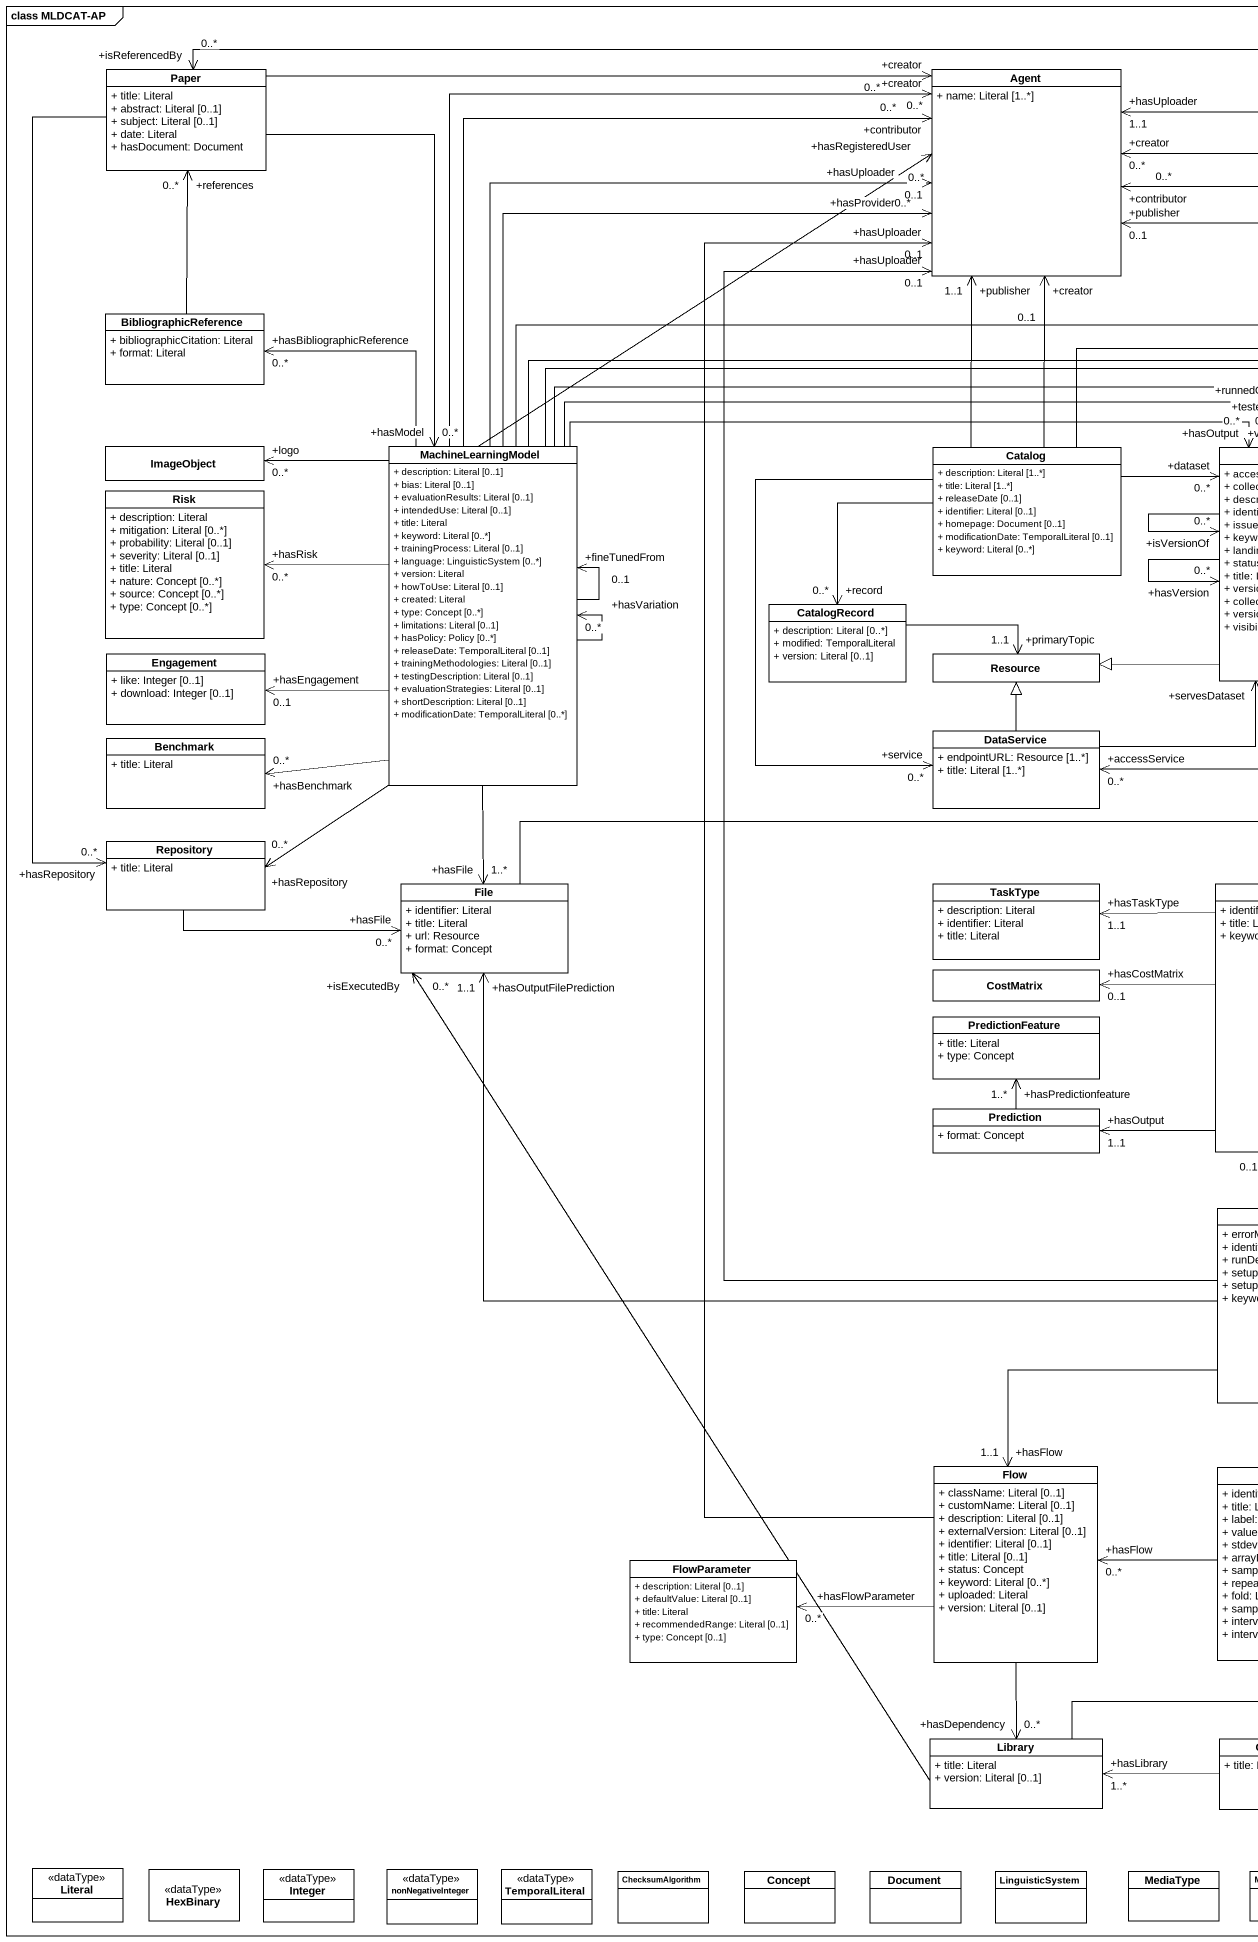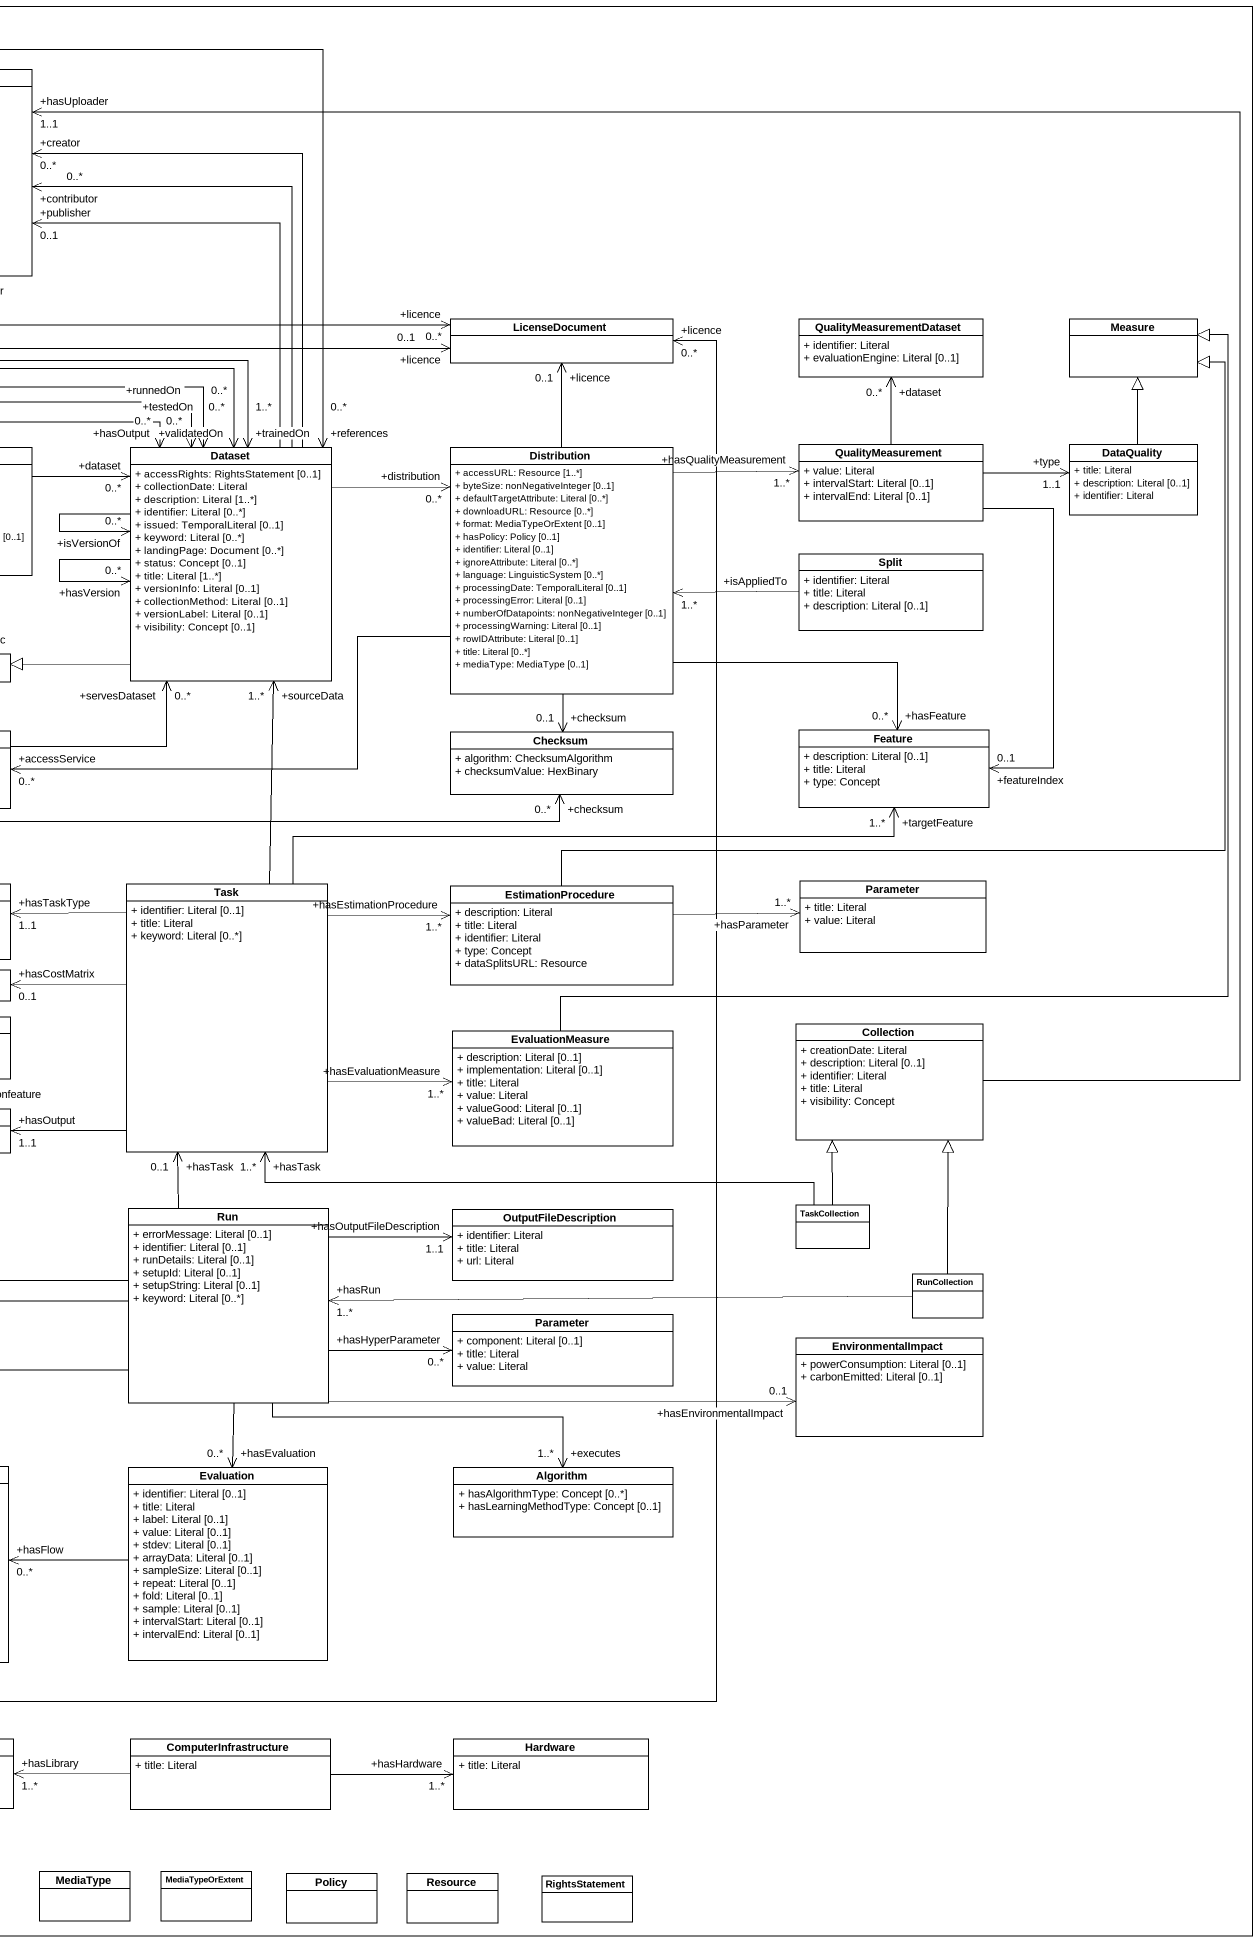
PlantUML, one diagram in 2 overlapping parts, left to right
@startuml
mainframe class MLDCAT-AP
hide circle
hide empty members
skinparam classAttributeIconSize 0
class Paper {
  + title: Literal
  + abstract: Literal [0..1]
  + subject: Literal [0..1]
  + date: Literal
  + hasDocument: Document
}
class "Agent" as Agent_ {
  + name: Literal [1..*]
}
class BibliographicReference {
  + bibliographicCitation: Literal
  + format: Literal
}
class LicenseDocument
class QualityMeasurementDataset {
  + identifier: Literal
  + evaluationEngine: Literal [0..1]
}
class Measure
class ImageObject
class MachineLearningModel {
  + description: Literal [0..1]
  + bias: Literal [0..1]
  + evaluationResults: Literal [0..1]
  + intendedUse: Literal [0..1]
  + title: Literal
  + keyword: Literal [0..*]
  + trainingProcess: Literal [0..1]
  + language: LinguisticSystem [0..*]
  + version: Literal
  + howToUse: Literal [0..1]
  + created: Literal
  + type: Concept [0..*]
  + limitations: Literal [0..1]
  + hasPolicy: Policy [0..*]
  + releaseDate: TemporalLiteral [0..1]
  + trainingMethodologies: Literal [0..1]
  + testingDescription: Literal [0..1]
  + evaluationStrategies: Literal [0..1]
  + shortDescription: Literal [0..1]
  + modificationDate: TemporalLiteral [0..*]
}
class Catalog {
  + description: Literal [1..*]
  + title: Literal [1..*]
  + releaseDate [0..1]
  + identifier: Literal [0..1]
  + homepage: Document [0..1]
  + modificationDate: TemporalLiteral [0..1]
  + keyword: Literal [0..*]
}
class Dataset {
  + accessRights: RightsStatement [0..1]
  + collectionDate: Literal
  + description: Literal [1..*]
  + identifier: Literal [0..*]
  + issued: TemporalLiteral [0..1]
  + keyword: Literal [0..*]
  + landingPage: Document [0..*]
  + status: Concept [0..1]
  + title: Literal [1..*]
  + versionInfo: Literal [0..1]
  + collectionMethod: Literal [0..1]
  + versionLabel: Literal [0..1]
  + visibility: Concept [0..1]
}
class Distribution {
  + accessURL: Resource [1..*]
  + byteSize: nonNegativeInteger [0..1]
  + defaultTargetAttribute: Literal [0..*]
  + downloadURL: Resource [0..*]
  + format: MediaTypeOrExtent [0..1]
  + hasPolicy: Policy [0..1]
  + identifier: Literal [0..1]
  + ignoreAttribute: Literal [0..*]
  + language: LinguisticSystem [0..*]
  + processingDate: TemporalLiteral [0..1]
  + processingError: Literal [0..1]
  + numberOfDatapoints: nonNegativeInteger [0..1]
  + processingWarning: Literal [0..1]
  + rowIDAttribute: Literal [0..1]
  + title: Literal [0..*]
  + mediaType: MediaType [0..1]
}
class QualityMeasurement {
  + value: Literal
  + intervalStart: Literal [0..1]
  + intervalEnd: Literal [0..1]
}
class DataQuality {
  + title: Literal
  + description: Literal [0..1]
  + identifier: Literal
}
class Risk {
  + description: Literal
  + mitigation: Literal [0..*]
  + probability: Literal [0..1]
  + severity: Literal [0..1]
  + title: Literal
  + nature: Concept [0..*]
  + source: Concept [0..*]
  + type: Concept [0..*]
}
class "Split" as Split_ {
  + identifier: Literal
  + title: Literal
  + description: Literal [0..1]
}
class CatalogRecord {
  + description: Literal [0..*]
  + modified: TemporalLiteral
  + version: Literal [0..1]
}
class Engagement {
  + like: Integer [0..1]
  + download: Integer [0..1]
}
class Resource
class Benchmark {
  + title: Literal
}
class DataService {
  + endpointURL: Resource [1..*]
  + title: Literal [1..*]
}
class Checksum {
  + algorithm: ChecksumAlgorithm
  + checksumValue: HexBinary
}
class Feature {
  + description: Literal [0..1]
  + title: Literal
  + type: Concept
}
class Repository {
  + title: Literal
}
class "File" as File_ {
  + identifier: Literal
  + title: Literal
  + url: Resource
  + format: Concept
}
class TaskType {
  + description: Literal
  + identifier: Literal
  + title: Literal
}
class Task {
  + identifier: Literal [0..1]
  + title: Literal
  + keyword: Literal [0..*]
}
class EstimationProcedure {
  + description: Literal
  + title: Literal
  + identifier: Literal
  + type: Concept
  + dataSplitsURL: Resource
}
class Parameter {
  + title: Literal
  + value: Literal
}
class CostMatrix
class PredictionFeature {
  + title: Literal
  + type: Concept
}
class Collection {
  + creationDate: Literal
  + description: Literal [0..1]
  + identifier: Literal
  + title: Literal
  + visibility: Concept
}
class EvaluationMeasure {
  + description: Literal [0..1]
  + implementation: Literal [0..1]
  + title: Literal
  + value: Literal
  + valueGood: Literal [0..1]
  + valueBad: Literal [0..1]
}
class Prediction {
  + format: Concept
}
class TaskCollection
class Run {
  + errorMessage: Literal [0..1]
  + identifier: Literal [0..1]
  + runDetails: Literal [0..1]
  + setupId: Literal [0..1]
  + setupString: Literal [0..1]
  + keyword: Literal [0..*]
}
class OutputFileDescription {
  + identifier: Literal
  + title: Literal
  + url: Literal
}
class RunCollection
class "Parameter" as Parameter_2 {
  + component: Literal [0..1]
  + title: Literal
  + value: Literal
}
class EnvironmentalImpact {
  + powerConsumption: Literal [0..1]
  + carbonEmitted: Literal [0..1]
}
class Flow {
  + className: Literal [0..1]
  + customName: Literal [0..1]
  + description: Literal [0..1]
  + externalVersion: Literal [0..1]
  + identifier: Literal [0..1]
  + title: Literal [0..1]
  + status: Concept
  + keyword: Literal [0..*]
  + uploaded: Literal
  + version: Literal [0..1]
}
class Evaluation {
  + identifier: Literal [0..1]
  + title: Literal
  + label: Literal [0..1]
  + value: Literal [0..1]
  + stdev: Literal [0..1]
  + arrayData: Literal [0..1]
  + sampleSize: Literal [0..1]
  + repeat: Literal [0..1]
  + fold: Literal [0..1]
  + sample: Literal [0..1]
  + intervalStart: Literal [0..1]
  + intervalEnd: Literal [0..1]
}
class Algorithm {
  + hasAlgorithmType: Concept [0..*]
  + hasLearningMethodType: Concept [0..1]
}
class FlowParameter {
  + description: Literal [0..1]
  + defaultValue: Literal [0..1]
  + title: Literal
  + recommendedRange: Literal [0..1]
  + type: Concept [0..1]
}
class Library {
  + title: Literal
  + version: Literal [0..1]
}
class ComputerInfrastructure {
  + title: Literal
}
class Hardware {
  + title: Literal
}
class Literal <<dataType>>
class HexBinary <<dataType>>
class Integer <<dataType>>
class nonNegativeInteger <<dataType>>
class TemporalLiteral <<dataType>>
class ChecksumAlgorithm
class Concept
class Document
class LinguisticSystem
class MediaType
class MediaTypeOrExtent
class Policy
class "Resource" as Resource_2
class RightsStatement
Paper -right-> "+creator\n0..*" Agent_
Paper --> "+hasModel\n0..*" MachineLearningModel
Paper "+isReferencedBy\n0..*" <-right-> "+references\n0..*" Dataset
Paper --> "+hasRepository\n0..*" Repository
BibliographicReference -up-> "+references\n0..*" Paper
MachineLearningModel -up-> "+hasUploader\n0..1" Agent_
MachineLearningModel -up-> "+creator\n0..*" Agent_
MachineLearningModel -up-> "+contributor\n0..*" Agent_
MachineLearningModel -up-> "+hasProvider\n0..*" Agent_
MachineLearningModel -up-> "+hasRegisteredUser\n0..*" Agent_
MachineLearningModel -up-> "+hasBibliographicReference\n0..*" BibliographicReference
MachineLearningModel -right-> "+licence\n0..*" LicenseDocument
MachineLearningModel -left-> "+logo\n0..*" ImageObject
MachineLearningModel --> "+fineTunedFrom\n0..1" MachineLearningModel
MachineLearningModel --> "+hasVariation\n0..*" MachineLearningModel
MachineLearningModel -right-> "+trainedOn\n1..*" Dataset
MachineLearningModel -right-> "+validatedOn\n0..*" Dataset
MachineLearningModel -right-> "+testedOn\n0..*" Dataset
MachineLearningModel -right-> "+runnedOn\n0..*" Dataset
MachineLearningModel -right-> "+hasOutput\n0..*" Dataset
MachineLearningModel -left-> "+hasRisk\n0..*" Risk
MachineLearningModel -left-> "+hasEngagement\n0..1" Engagement
MachineLearningModel --> "+hasRepository\n0..*" Repository
MachineLearningModel --> "+hasFile\n1..*" File_
Catalog -up-> "+publisher\n1..1" Agent_
Catalog -up-> "+creator\n0..1" Agent_
Catalog -right-> "+licence\n0..1" LicenseDocument
Catalog -right-> "+dataset\n0..*" Dataset
Catalog --> "+record\n0..*" CatalogRecord
Catalog --> "+service\n0..*" DataService
Dataset -up-> "+creator\n0..*" Agent_
Dataset -up-> "+publisher\n0..1" Agent_
Dataset -up-> "+contributor\n0..*" Agent_
Dataset --> "+isVersionOf\n0..*" Dataset
Dataset --> "+hasVersion\n0..*" Dataset
Dataset -right-> "+distribution\n0..*" Distribution
Dataset -left-|> Resource
Distribution -up-> "+licence\n0..1" LicenseDocument
Distribution -right-> "+hasQualityMeasurement\n1..*" QualityMeasurement
Distribution -left-> "+accessService\n0..*" DataService
Distribution --> "+checksum\n0..1" Checksum
Distribution -right-> "+hasFeature\n0..*" Feature
QualityMeasurement -up-> "+dataset\n0..*" QualityMeasurementDataset
QualityMeasurement -right-> "+type\n1..1" DataQuality
QualityMeasurement --> "+featureIndex\n0..1" Feature
DataQuality -up-|> Measure
Split_ -left-> "+isAppliedTo\n1..*" Distribution
CatalogRecord -right-> "+primaryTopic\n1..1" Resource
Benchmark "+hasBenchmark\n0..*" <-right- MachineLearningModel
DataService -up-> "+servesDataset\n0..*" Dataset
DataService -up-|> Resource
Repository -right-> "+hasFile\n0..*" File_
File_ -right-> "+checksum\n0..*" Checksum
Task -up-> "+sourceData\n1..*" Dataset
Task -right-> "+targetFeature\n1..*" Feature
Task -left-> "+hasTaskType\n1..1" TaskType
Task -right-> "+hasEstimationProcedure\n1..*" EstimationProcedure
Task -left-> "+hasCostMatrix\n0..1" CostMatrix
Task -right-> "+hasEvaluationMeasure\n1..*" EvaluationMeasure
Task -left-> "+hasOutput\n1..1" Prediction
EstimationProcedure -up-|> Measure
EstimationProcedure -right-> "+hasParameter\n1..*" Parameter
Collection -up-> "+hasUploader\n1..1" Agent_
EvaluationMeasure -up-|> Measure
Prediction -up-> "+hasPredictionfeature\n1..*" PredictionFeature
TaskCollection -left-> "+hasTask\n1..*" Task
TaskCollection -up-|> Collection
Run -up-> "+hasUploader\n0..1" Agent_
Run -left-> "+hasOutputFilePrediction\n1..1" File_
Run -up-> "+hasTask\n0..1" Task
Run -right-> "+hasOutputFileDescription\n1..1" OutputFileDescription
Run -right-> "+hasHyperParameter\n0..*" Parameter_2
Run -right-> "+hasEnvironmentalImpact\n0..1" EnvironmentalImpact
Run --> "+hasFlow\n1..1" Flow
Run --> "+hasEvaluation\n0..*" Evaluation
Run -right-> "+executes\n1..*" Algorithm
RunCollection -up-|> Collection
RunCollection -left-> "+hasRun\n1..*" Run
Flow -up-> "+hasUploader\n0..1" Agent_
Flow -left-> "+hasFlowParameter\n0..*" FlowParameter
Flow --> "+hasDependency\n0..*" Library
Evaluation -left-> "+hasFlow\n0..*" Flow
Library -up-> "+licence\n0..*" LicenseDocument
Library -up-> "+isExecutedBy\n0..*" File_
ComputerInfrastructure -left-> "+hasLibrary\n1..*" Library
ComputerInfrastructure -right-> "+hasHardware\n1..*" Hardware
@enduml
